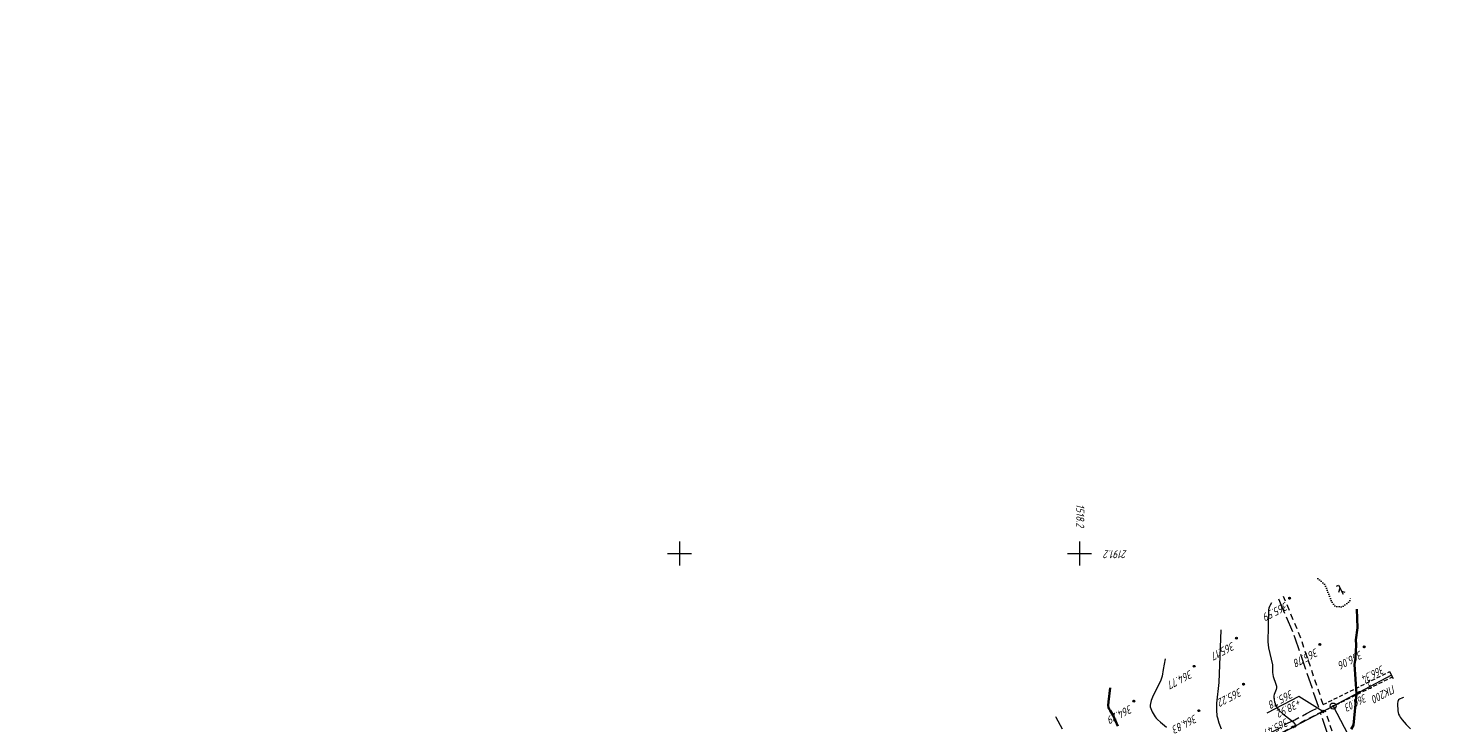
# Model space of a CAD drawing. Extents: x 1516777 to 1518423, y 2190420 to 2191479.
# Drawn here: x 1517674 to 1518375, y 2191114 to 2191463 of the extents above; entities that cross this region are included whole.
import ezdxf
from ezdxf.enums import TextEntityAlignment as Align

# ---------------------------------------------------------------- set-up
doc = ezdxf.new("R2010")
doc.units = 0
for name, pattern in [('ИИDash_20_10', [3, 2, -1]), ('ИИDash_30_20', [5, 3, -2]), ('ИИDash_80_20', [10, 8, -2]), ('ИИDot', [1, 0, -1])]:
    doc.linetypes.add(name, pattern=pattern)
for name, color, linetype, lineweight in [('ИИ_ГЕОПУНКТ_025', 7, 'Continuous', 25), ('ИИ_ГЕОСЕТКА_025', 3, 'Continuous', 25), ('ИИ_ДОРОГА_025', 7, 'Continuous', 25), ('ИИ_КОНТУР_025', 7, 'ИИDot', 25), ('ИИ_ОТМЕТКА_025', 7, 'Continuous', 25), ('ИИ_ПИКЕТАЖ_025', 7, 'Continuous', 25), ('ИИ_РАЗМЕР_025', 7, 'Continuous', 25), ('ИИ_РЕЛЬЕФ_025', 34, 'Continuous', 25), ('ИИ_РЕЛЬЕФ_050', 34, 'Continuous', 50), ('ИИ_ТЕКСТ_025', 7, 'Continuous', 25), ('ИИ_ТРАССА_ТРУБ_025', 7, 'Continuous', 25), ('ИИ_УГОДЬЯ_025', 7, 'Continuous', 25)]:
    doc.layers.add(name, color=color, linetype=linetype, lineweight=lineweight)
doc.styles.add('VNIPISIMPLEXCUR', font='simplex.shx', dxfattribs={"width": 0.8, "oblique": 15})
doc.dimstyles.new('ИИ-2000-м-dm$2', dxfattribs={"dimscale": 2, "dimtxt": 2.5, "dimasz": 2.5, "dimexe": 1.25, "dimexo": 0, "dimgap": 1, "dimtad": 2, "dimtoh": 1, "dimzin": 1, "dimdsep": 46, "dimtxsty": 'VNIPISIMPLEXCUR', "dimcen": 2.5, "dimaunit": 1, "dimazin": 0, "dimtfac": 1, "dimtmove": 1, "dimatfit": 2, "dimfxl": 1, "dimarcsym": 0})

# ---------------------------------------------------------------- blocks, each defined once
blk = doc.blocks.new('PICKET')
at = {"color": 0, "linetype": 'Continuous', "lineweight": 25}
for p, q in [((-0.23, 0), (0.23, 0)), ((0, 0.23), (0, -0.23))]:
    blk.add_line(p, q, dxfattribs=at)
blk.add_circle((0, 0), 0.23, dxfattribs=at)
at = {"color": 0, "linetype": 'Continuous', "style": 'VNIPISIMPLEXCUR', "oblique": 15, "width": 0.8}
blk.add_attdef('OTMETKA', (1.25, 0.3), '', height=2, dxfattribs=at)
at = {"color": 8, "linetype": 'Continuous', "style": 'VNIPISIMPLEXCUR', "oblique": 15, "width": 0.8, "flags": 1}
blk.add_attdef('NOMER', (1.25, -2.7), '', height=2, dxfattribs=at)
blk = doc.blocks.new('ИИ05383')
at = {"color": 0, "linetype": 'Continuous', "lineweight": 25}
for points in [[(0, 1.66), (-0.59, 2.25)], [(0.5, 0), (0, 0), (0, 2.5)], [(0, 0.83), (0.83, 1.66)]]:
    blk.add_lwpolyline(points, dxfattribs=at)
blk = doc.blocks.new('ИИ050052Р')
at = {"linetype": 'Continuous', "lineweight": 25}
h = blk.add_hatch(color=0, dxfattribs=at)
edge = h.paths.add_edge_path()
edge.add_arc((0, 0), 0.15, 0, 360)
at = {"color": 0, "linetype": 'Continuous', "lineweight": 25}
for radius in [0.75, 0.15]:
    blk.add_circle((0, 0), radius, dxfattribs=at)
at = {"color": 0, "linetype": 'Continuous', "style": 'VNIPISIMPLEXCUR', "oblique": 15, "width": 0.8}
for tag, p in [('NUMBER', (-2, -1)), ('STATIONING', (-2, -4.4)), ('ALPHA', (-2, -7.8))]:
    blk.add_attdef(tag, text='', height=2, dxfattribs=at).set_placement(p, align=Align.RIGHT)
for tag, p in [('CENTRE', (1.45, 0.7)), ('HEIGHT', (1.45, -2.7))]:
    blk.add_attdef(tag, p, '', height=2, dxfattribs=at)
at = {"color": 253, "linetype": 'Continuous', "style": 'VNIPISIMPLEXCUR', "oblique": 15, "width": 0.8, "flags": 1}
blk.add_attdef('NOTE', text='', height=1.6, dxfattribs=at).set_placement((-2, -10.8), align=Align.RIGHT)
blk = doc.blocks.new('ИИ15001')
at = {"color": 0, "linetype": 'Continuous', "lineweight": 25}
blk.add_lwpolyline([(0, 1), (0, -1)], dxfattribs=at)
at = {"color": 0, "linetype": 'Continuous', "lineweight": 25, "style": 'VNIPISIMPLEXCUR', "oblique": 15, "width": 0.8}
blk.add_attdef('STATIONING', text='', height=2, dxfattribs=at).set_placement((0, 2), align=Align.CENTER)
at = {"color": 7, "linetype": 'Continuous', "lineweight": 25, "style": 'VNIPISIMPLEXCUR', "oblique": 15, "width": 0.8}
blk.add_attdef('HEIGHT', text='', height=2, dxfattribs=at).set_placement((0, -2), align=Align.TOP_CENTER)
blk = doc.blocks.new('ИИ15002')
at = {"linetype": 'Continuous', "lineweight": 25}
h = blk.add_hatch(color=0, dxfattribs=at)
edge = h.paths.add_edge_path()
edge.add_arc((0, 0), 0.3, 0, 360)
at = {"color": 0, "linetype": 'Continuous', "lineweight": 25}
blk.add_circle((0, 0), 0.3, dxfattribs=at)
at = {"color": 0, "linetype": 'Continuous', "style": 'VNIPISIMPLEXCUR', "oblique": 15, "width": 0.8}
blk.add_attdef('STATIONING', (1, 1.3), '', height=2, rotation=90, dxfattribs=at)
at = {"color": 7, "linetype": 'Continuous', "style": 'VNIPISIMPLEXCUR', "oblique": 15, "width": 0.8}
blk.add_attdef('HEIGHT', text='', height=2, dxfattribs=at).set_placement((0, -1.3), align=Align.TOP_CENTER)
blk = doc.blocks.new('ИИ05012')
at = {"color": 0, "linetype": 'Continuous', "lineweight": 25, "flags": 128}
for points in [[(-3, 0), (3, 0)], [(0, 3), (0, -3)]]:
    blk.add_lwpolyline(points, dxfattribs=at)
blk = doc.blocks.new('*D37')
at = {"layer": 'Defpoints', "color": 0, "transparency": 16777216}
for p in [(1516997.99, 2191462.82), (1518374.71, 2191103.61), (1517445.63, 2190623.9), (1517459.23, 2190587.38), (1517312.46, 2190543.97)]:
    blk.add_point(p, dxfattribs=at)
at = {"layer": 'ИИ_РАЗМЕР_025', "color": 0, "lineweight": -2, "transparency": 16777216}
for p, q in [((1517451.91, 2190631.64), (1517459.4, 2190635.59)), ((1517448.2, 2190623.46), (1517451.91, 2190631.64))]:
    blk.add_line(p, q, dxfattribs=at)
blk.add_arc((1517445.24, 2190613.92), 9.98, 50.89386, 94.67139, dxfattribs=at)
at = {"layer": 'ИИ_РАЗМЕР_025', "color": 0, "transparency": 16777216}
for points in [[(1517444.62, 2190623.24), (1517444.24, 2190624.52), (1517440.59, 2190622.76)], [(1517452.06, 2190622.09), (1517451.02, 2190621.25), (1517454.08, 2190618.58)]]:
    blk.add_solid(points, dxfattribs=at)
at = {"layer": 'ИИ_РАЗМЕР_025', "color": 0, "transparency": 16777216, "insert": (1517457.5, 2190631.19), "char_height": 4, "attachment_point": 5, "rotation": 207.78205, "style": 'VNIPISIMPLEXCUR'}
blk.add_mtext('90%%d', dxfattribs=at)

msp = doc.modelspace()

# ---------------------------------------------------------------- linework, layer by layer
at = {"layer": 'ИИ_ГЕОПУНКТ_025'}
msp.add_lwpolyline([(1518326.78, 2191123.61), (1518336.016, 2191106.077), (1518304.643, 2191089.548)], dxfattribs=at)
at = {"layer": 'ИИ_ДОРОГА_025', "linetype": 'ИИDash_80_20', "flags": 128}
for points in [[(1518319.607, 2191122.88), (1518307.881, 2191157.549), (1518299.702, 2191177.161)], [(1517639.369, 2190764.985), (1517644.163, 2190767.511), (1517649.587, 2190770.433), (1517656.941, 2190774.176), (1517664.58, 2190777.988), (1517674.98, 2190783.801), (1517684.176, 2190788.73), (1517697.522, 2190795.721), (1517711.331, 2190802.988), (1517728.343, 2190812.139), (1517741.528, 2190818.933), (1517752.694, 2190824.662), (1517767.408, 2190832.187), (1517779.051, 2190839.002), (1517789.992, 2190844.614), (1517803.344, 2190851.798), (1517817.037, 2190858.666), (1517831.335, 2190866.257), (1517856.639, 2190879.219), (1517876.395, 2190889.646), (1517887.535, 2190896.202), (1517902.544, 2190904.108), (1517917.684, 2190912.222), (1517927.845, 2190917.574), (1517945.302, 2190926.771), (1517966.397, 2190937.261), (1517985.624, 2190947.597), (1517994.283, 2190952.109), (1517997.892, 2190953.931), (1517999.646, 2190954.898), (1518008.078, 2190959.486), (1518018.798, 2190964.763), (1518035.591, 2190973.732), (1518049.699, 2190980.715), (1518052.887, 2190982.394), (1518056.523, 2190984.447), (1518059.909, 2190986.253), (1518063.365, 2190988.218), (1518066.641, 2190989.98), (1518070.852, 2190992.4), (1518075.312, 2190994.9), (1518079.062, 2190996.976), (1518085.686, 2191000.694), (1518088.55, 2191002.15), (1518088.8, 2191002.286), (1518093.557, 2191004.864), (1518097.985, 2191006.821), (1518101.354, 2191008.343), (1518106.023, 2191010.682), (1518110.908, 2191013.255), (1518115.302, 2191015.691), (1518119.014, 2191017.81), (1518124.07, 2191020.361), (1518129.024, 2191022.884), (1518134.936, 2191025.848), (1518143.333, 2191030.331), (1518151.611, 2191034.633), (1518159.438, 2191038.702), (1518165.776, 2191042.116), (1518173.176, 2191046.013), (1518181.88, 2191050.598), (1518188.366, 2191053.89), (1518194.298, 2191057.098), (1518199.687, 2191059.969), (1518204.693, 2191063.958), (1518207.049, 2191065.908), (1518208.568, 2191067.21), (1518210.998, 2191068.534), (1518214.159, 2191069.77), (1518217.421, 2191071.264), (1518221.975, 2191072.988), (1518225.595, 2191074.106), (1518229.415, 2191076.383), (1518233.842, 2191078.152), (1518241.544, 2191082.418), (1518247.909, 2191085.467), (1518251.779, 2191087.439), (1518254.542, 2191088.928), (1518257.464, 2191090.399), (1518262.491, 2191092.946), (1518271.712, 2191097.938), (1518281.797, 2191103.15), (1518287.664, 2191106.153), (1518293.094, 2191109.137), (1518297.579, 2191111.378), (1518301.112, 2191113.243), (1518303.993, 2191115.094), (1518307.633, 2191116.741), (1518313.541, 2191119.924), (1518316.327, 2191121.327), (1518319.607, 2191122.88)], [(1518354.612, 2191025.199), (1518331.904, 2191086.526), (1518320.446, 2191120.4)]]:
    msp.add_lwpolyline(points, dxfattribs=at)
at = {"layer": 'ИИ_ДОРОГА_025', "linetype": 'ИИDash_30_20', "flags": 128}
for points in [[(1518321.831, 2191124.419), (1518310.315, 2191158.467), (1518302.011, 2191178.378)], [(1517642.706, 2190763.804), (1517645.386, 2190765.216), (1517650.794, 2190768.13), (1517658.111, 2190771.855), (1517665.795, 2190775.689), (1517676.229, 2190781.52), (1517685.394, 2190786.433), (1517698.73, 2190793.419), (1517712.552, 2190800.693), (1517729.555, 2190809.838), (1517742.717, 2190816.621), (1517753.879, 2190822.348), (1517768.657, 2190829.906), (1517780.302, 2190836.721), (1517791.201, 2190842.312), (1517804.543, 2190849.49), (1517818.23, 2190856.356), (1517832.537, 2190863.952), (1517857.839, 2190876.912), (1517877.662, 2190887.375), (1517888.801, 2190893.93), (1517903.764, 2190901.812), (1517918.904, 2190909.926), (1517929.057, 2190915.273), (1517946.487, 2190924.457), (1517967.591, 2190934.952), (1517986.84, 2190945.299), (1517995.469, 2190949.795), (1517999.106, 2190951.632), (1518000.895, 2190952.617), (1518009.274, 2190957.177), (1518019.985, 2190962.449), (1518036.78, 2190971.419), (1518050.881, 2190978.399), (1518054.132, 2190980.112), (1518057.774, 2190982.167), (1518061.163, 2190983.976), (1518064.623, 2190985.943), (1518067.905, 2190987.707), (1518072.135, 2190990.139), (1518076.577, 2190992.628), (1518080.328, 2190994.705), (1518086.912, 2190998.401), (1518089.759, 2190999.848), (1518090.039, 2191000), (1518094.704, 2191002.528), (1518099.046, 2191004.447), (1518102.472, 2191005.995), (1518107.211, 2191008.369), (1518112.144, 2191010.967), (1518116.577, 2191013.425), (1518120.245, 2191015.519), (1518125.246, 2191018.042), (1518130.196, 2191020.564), (1518136.131, 2191023.539), (1518144.545, 2191028.03), (1518152.81, 2191032.326), (1518160.654, 2191036.403), (1518166.999, 2191039.821), (1518174.388, 2191043.713), (1518183.074, 2191048.289), (1518189.573, 2191051.587), (1518195.528, 2191054.807), (1518201.121, 2191057.787), (1518206.332, 2191061.939), (1518208.723, 2191063.919), (1518210.052, 2191065.057), (1518212.098, 2191066.172), (1518215.175, 2191067.375), (1518218.423, 2191068.863), (1518222.82, 2191070.527), (1518226.66, 2191071.713), (1518230.57, 2191074.044), (1518234.959, 2191075.798), (1518242.737, 2191080.106), (1518249.061, 2191083.136), (1518252.986, 2191085.136), (1518255.743, 2191086.622), (1518258.637, 2191088.078), (1518263.698, 2191090.643), (1518272.928, 2191095.64), (1518282.987, 2191100.838), (1518288.882, 2191103.856), (1518294.302, 2191106.834), (1518298.768, 2191109.066), (1518302.423, 2191110.996), (1518305.238, 2191112.804), (1518308.787, 2191114.409), (1518314.742, 2191117.618), (1518317.468, 2191118.991), (1518320.446, 2191120.4)], [(1518356.932, 2191026.422), (1518334.355, 2191087.394), (1518322.801, 2191121.552)]]:
    msp.add_lwpolyline(points, dxfattribs=at)
at = {"layer": 'ИИ_ДОРОГА_025', "linetype": 'ИИDash_20_10', "flags": 128}
for points in [[(1518321.831, 2191124.419), (1518355.073, 2191140.892)], [(1518322.801, 2191121.552), (1518356.472, 2191138.237)]]:
    msp.add_lwpolyline(points, dxfattribs=at)
at = {"layer": 'ИИ_КОНТУР_025', "flags": 128}
msp.add_lwpolyline([(1518319.158, 2191187.41), (1518319.572, 2191187.312), (1518322.833, 2191184.161), (1518325.986, 2191176.013), (1518327.835, 2191173.514), (1518331.314, 2191173.297), (1518335.01, 2191175.904), (1518335.541, 2191177.973)], dxfattribs=at)
at = {"layer": 'ИИ_ПИКЕТАЖ_025', "color": 4, "elevation": 365.78}
msp.add_lwpolyline([(1518321.619, 2191120.891), (1518309.704, 2191128.481), (1518293.648, 2191120.022)], dxfattribs=at)
at = {"layer": 'ИИ_РЕЛЬЕФ_025'}
for points, elevation in [([(1518295.933, 2191175.176), (1518295.333, 2191174.114), (1518294.985, 2191173.362), (1518294.724, 2191172.663), (1518294.527, 2191171.822), (1518294.45, 2191171.055), (1518294.225, 2191155.668), (1518294.505, 2191152.786), (1518296.438, 2191144.26), (1518296.535, 2191140.395), (1518296.657, 2191139.376), (1518296.866, 2191138.46), (1518298.222, 2191134.531), (1518298.439, 2191133.597), (1518298.505, 2191132.727), (1518298.349, 2191131.843), (1518298.014, 2191131.016), (1518297.269, 2191129.444), (1518297.089, 2191128.652), (1518297.142, 2191127.703), (1518297.26, 2191126.749), (1518297.509, 2191125.816), (1518297.808, 2191124.921), (1518298.465, 2191123.413), (1518298.872, 2191122.643), (1518299.481, 2191121.796), (1518299.988, 2191121.236), (1518301.448, 2191119.969), (1518305.973, 2191116.403), (1518306.734, 2191115.701), (1518307.36, 2191115.026), (1518307.816, 2191114.389), (1518308.063, 2191113.799), (1518307.838, 2191112.861)], 365.5), ([(1518270.571, 2191161.814), (1518269.713, 2191135.353), (1518268.524, 2191125.09), (1518268.542, 2191123.3), (1518268.518, 2191120.644), (1518268.579, 2191119.72), (1518268.709, 2191118.758), (1518268.929, 2191117.747), (1518269.68, 2191115.216), (1518270.728, 2191112.303)], 365), ([(1518242.885, 2191147.228), (1518241.777, 2191141.95), (1518241.262, 2191138.522), (1518240.99, 2191137.542), (1518240.406, 2191136.019), (1518238.726, 2191132.535), (1518236.419, 2191128.003), (1518235.877, 2191126.432), (1518235.426, 2191124.84), (1518235.236, 2191124.036), (1518235.349, 2191123.255), (1518235.574, 2191122.439), (1518235.896, 2191121.599), (1518236.301, 2191120.746), (1518237.299, 2191119.042), (1518237.863, 2191118.211), (1518238.379, 2191117.562), (1518238.991, 2191116.918), (1518240.413, 2191115.644), (1518243.436, 2191113.113)], 364.5), ([(1518361.914, 2191127.905), (1518361.525, 2191127.663), (1518360.017, 2191127.121), (1518359.472, 2191126.66), (1518359.151, 2191125.907), (1518358.993, 2191124.971), (1518358.954, 2191123.944), (1518359.062, 2191121.998), (1518359.145, 2191121.161), (1518359.278, 2191120.391), (1518359.522, 2191119.609), (1518359.937, 2191118.738), (1518360.311, 2191118.125), (1518361.334, 2191116.735), (1518363.334, 2191114.437), (1518365.535, 2191112.205)], 366.5), ([(1518188.011, 2191118.318), (1518188.162, 2191117.982), (1518191.354, 2191112.209)], 363.5)]:
    msp.add_lwpolyline(points, dxfattribs=dict(at, elevation=elevation))
at = {"layer": 'ИИ_РЕЛЬЕФ_050'}
for points, elevation in [([(1518338.647, 2191172.078), (1518338.899, 2191162.698), (1518338.205, 2191156.83), (1518338.377, 2191154.263), (1518337.923, 2191147.63), (1518337.498, 2191144.392), (1518338.485, 2191129.771), (1518336.908, 2191114.039), (1518335.844, 2191112.125)], 366), ([(1518215.233, 2191132.66), (1518214.405, 2191125.684), (1518214.36, 2191123.837), (1518214.507, 2191122.886), (1518214.82, 2191122.125), (1518215.272, 2191121.34), (1518216.87, 2191118.948), (1518219.15, 2191113.54)], 364)]:
    msp.add_lwpolyline(points, dxfattribs=dict(at, elevation=elevation))
at = {"layer": 'ИИ_ТРАССА_ТРУБ_025', "color": 4}
msp.add_lwpolyline([(1518356.054, 2191139.03), (1518326.78, 2191123.61), (1518126.36, 2191018.02), (1517878.75, 2190887.57), (1517637.12, 2190760.28), (1517400.06, 2190635.39), (1517285.1, 2190853.45), (1517160.06, 2191090.88), (1517083.07, 2191237.03), (1516971.455, 2191448.836)], dxfattribs=at)

# ---------------------------------------------------------------- block references
at = {"layer": 'ИИ_ГЕОПУНКТ_025'}
ref = msp.add_blockref('ИИ050052Р', (1518326.78, 2191123.61, 365.75), dxfattribs=dict(at, xscale=2, yscale=2, zscale=2, rotation=207.7819444444445))
ref.add_attrib('NUMBER', 'Т.50596', dxfattribs={"layer": '0', "color": 0, "linetype": 'Continuous', "height": 4, "rotation": 207.781944, "style": 'VNIPISIMPLEXCUR', "oblique": 15, "width": 0.8}).set_placement((1518320.323, 2191096.311), align=Align.RIGHT)
ref.add_attrib('CENTRE', '366.19', (1518320.93, 2191089.593), dxfattribs={"layer": '0', "color": 0, "linetype": 'Continuous', "height": 4, "rotation": 207.781944, "style": 'VNIPISIMPLEXCUR', "oblique": 15, "width": 0.8})
ref.add_attrib('HEIGHT', '365.75', (1518319.417, 2191095.66), dxfattribs={"layer": '0', "color": 0, "linetype": 'Continuous', "height": 4, "rotation": 207.781944, "style": 'VNIPISIMPLEXCUR', "oblique": 15, "width": 0.8})
ref.add_attrib('STATIONING', 'ПК200+33.09', dxfattribs={"layer": '0', "color": 0, "linetype": 'Continuous', "height": 4, "rotation": 207.781944, "style": 'VNIPISIMPLEXCUR', "oblique": 15, "width": 0.8}).set_placement((1518304.655, 2191095.189), align=Align.RIGHT)
at = {"layer": 'ИИ_ГЕОСЕТКА_025', "xscale": 2, "yscale": 2, "zscale": 2}
for p in [(1518000, 2191200), (1518200, 2191200)]:
    msp.add_blockref('ИИ05012', p, dxfattribs=at)
at = {"layer": 'ИИ_ОТМЕТКА_025', "xscale": 2, "yscale": 2, "zscale": 2, "rotation": 207.7819444444445}
for p, values in [((1518305.03, 2191177.56, 365.59), {'OTMETKA': '365.59'}), ((1518278.43, 2191157.59, 365.17), {'OTMETKA': '365.17'}), ((1518320.14, 2191154.43, 365.78), {'OTMETKA': '365.78'}), ((1518342.36, 2191153.21, 366.06), {'OTMETKA': '366.06'}), ((1518257.31, 2191143.51, 364.77), {'OTMETKA': '364.77'}), ((1518282.04, 2191134.55, 365.22), {'OTMETKA': '365.22'}), ((1518227.18, 2191126.08, 364.29), {'OTMETKA': '364.29'}), ((1518259.63, 2191121.3, 364.83), {'OTMETKA': '364.83'})]:
    msp.add_blockref('PICKET', p, dxfattribs=at).add_auto_attribs(values)
at = {"layer": 'ИИ_ОТМЕТКА_025'}
ref = msp.add_blockref('PICKET', (1518339.89, 2191130.51, 366.03), dxfattribs=dict(at, xscale=2, yscale=2, zscale=2, rotation=207.7819444444445))
ref.add_attrib('OTMETKA', '366.03', (1518342.468, 2191129.863, -347.37), dxfattribs={"layer": '0', "color": 0, "linetype": 'Continuous', "height": 4, "rotation": 207.781944, "style": 'VNIPISIMPLEXCUR', "oblique": 15, "width": 0.7})
ref = msp.add_blockref('PICKET', (1518306.878, 2191113.162, 365.47), dxfattribs=dict(at, xscale=2, yscale=2, zscale=2, rotation=207.7819444444445))
ref.add_attrib('OTMETKA', '365.47', (1518303.343, 2191117.77, 365.47), dxfattribs={"layer": '0', "color": 0, "linetype": 'Continuous', "height": 4, "rotation": 207.781944, "style": 'VNIPISIMPLEXCUR', "oblique": 15, "width": 0.8})
at = {"layer": 'ИИ_ПИКЕТАЖ_025', "color": 4}
ref = msp.add_blockref('ИИ15001', (1518356.054, 2191139.03, 366.34), dxfattribs=dict(at, xscale=2, yscale=2, zscale=2, rotation=207.7775))
ref.add_attrib('STATIONING', 'ПК200', dxfattribs={"layer": '0', "color": 0, "linetype": 'Continuous', "lineweight": 25, "height": 4, "rotation": 207.7775, "style": 'VNIPISIMPLEXCUR', "oblique": 15, "width": 0.8}).set_placement((1518351.281, 2191131.472), align=Align.CENTER)
ref.add_attrib('HEIGHT', '366.34', dxfattribs={"layer": '0', "color": 7, "linetype": 'Continuous', "lineweight": 25, "height": 4, "rotation": 207.781944, "style": 'VNIPISIMPLEXCUR', "oblique": 15, "width": 0.7}).set_placement((1518347.904, 2191137.887), align=Align.TOP_CENTER)
ref = msp.add_blockref('ИИ15002', (1518321.619, 2191120.891, 365.78), dxfattribs=dict(at, xscale=2, yscale=2, zscale=2, rotation=297.7797222222222))
ref.add_attrib('STATIONING', '+38.92', (1518309.739, 2191127.459, 365.78), dxfattribs={"layer": '0', "color": 0, "linetype": 'Continuous', "height": 4, "rotation": 207.781944, "style": 'VNIPISIMPLEXCUR', "oblique": 15, "width": 0.8})
ref.add_attrib('HEIGHT', '365.78', dxfattribs={"layer": '0', "color": 7, "linetype": 'Continuous', "height": 4, "rotation": 207.781944, "style": 'VNIPISIMPLEXCUR', "oblique": 15, "width": 0.8}).set_placement((1518301.84, 2191125.349, 365.78), align=Align.TOP_CENTER)
at = {"layer": 'ИИ_УГОДЬЯ_025', "xscale": 2, "yscale": 2, "zscale": 2, "rotation": 207.7819444444445}
msp.add_blockref('ИИ05383', (1518329.441, 2191184.058), dxfattribs=at)

# ---------------------------------------------------------------- texts
at = {"layer": 'ИИ_ГЕОСЕТКА_025', "color": 7, "style": 'VNIPISIMPLEXCUR', "oblique": 15, "width": 0.8}
for s, rotation, p in [('1518.2', 270, (1518198.377, 2191224.752)), ('2191.2', 180, (1518223.803, 2191201.581))]:
    msp.add_text(s, height=4, rotation=rotation, dxfattribs=at).set_placement(p)
at = {"layer": 'ИИ_ТЕКСТ_025', "style": 'VNIPISIMPLEXCUR', "oblique": 15, "width": 0.7}
msp.add_text('3', height=4, rotation=207.781944, dxfattribs=at).set_placement((1518345.542, 2191136.715))

# ---------------------------------------------------------------- dimensions: what is measured, and where the dimension line sits
at = {"layer": 'ИИ_РАЗМЕР_025'}
dim = msp.add_angular_dim_2l(base=(1517445.628, 2190623.901), line1=((1517459.226, 2190587.383), (1516997.989, 2191462.819)), line2=((1518374.713, 2191103.607), (1517312.459, 2190543.969)), text='90%%d', dimstyle='ИИ-2000-м-dm$2', override={"dimtxt": 2, "dimasz": 2, "dimgap": 0.5, "dimzin": 0}, dxfattribs=at)
dim.commit()
dim.dimension.update_dxf_attribs({"geometry": '*D37', "text_midpoint": (1517457.495, 2190631.193), "dimtype": 162})

doc.saveas('drawing.dxf')
